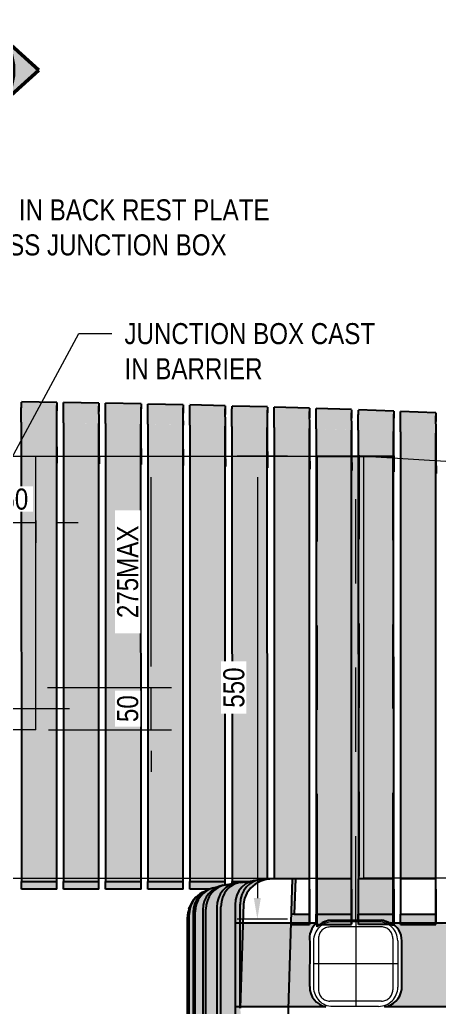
# Model space of a CAD drawing. Header units: metres. Extents: x 313 to 328, y 3 to 1212.
# Drawn here: x 325.113 to 325.611, y 22.201 to 23.374 of the extents above; entities that cross this region are included whole.
import ezdxf

# ---------------------------------------------------------------- set-up
doc = ezdxf.new("R2010")
doc.units = ezdxf.units.M
doc.linetypes.add('JacobsCenter', pattern=[0.015, 0.009, -0.0015, 0.003, -0.0015])
doc.linetypes.add('JacobsDash', pattern=[0.0045, 0.003, -0.0015])
doc.layers.get('Defpoints').update_dxf_attribs({"color": 41})
for name, color, linetype, lineweight in [('A-ANNO-DIMS', 7, 'Continuous', 9), ('A-DETL', 7, 'Continuous', 13), ('A-DETL-GENF', 7, 'Continuous', 9), ('A-GENM', 7, 'Continuous', 35), ('G-ANNO-TEXT', 7, 'Continuous', 9)]:
    doc.layers.add(name, color=color, linetype=linetype, lineweight=lineweight)
doc.layers.add('G-ANNO-SYMB', color=7, linetype='Continuous', lineweight=35, true_color=0x0080ff)
doc.styles.add('Arial Narrow_1', font='ARIALN.TTF', dxfattribs={"height": 0.025})
doc.dimstyles.new('Dimension_Standard_O__mm_', dxfattribs={"dimscale": 0.3048, "dimtxt": 0.025586, "dimasz": 0.082021, "dimexe": 0.07874, "dimexo": 0.049213, "dimgap": 0.049213, "dimtad": 1, "dimdec": 0, "dimlfac": 1000, "dimzin": 0, "dimdsep": 46, "dimtxsty": 'Arial Narrow_1', "dimsah": 1, "dimcen": 0.09, "dimaunit": 1, "dimadec": 4, "dimazin": 0, "dimtfac": 1, "dimtdec": 4, "dimtix": 1, "dimtmove": 0, "dimatfit": 3, "dimfxl": 1, "dimtvp": 1, "dimtfill": 1, "dimtolj": 1, "dimtzin": 0, "dimlwd": 18, "dimlwe": 18, "dimarcsym": 2})

# ---------------------------------------------------------------- blocks, each defined once
blk = doc.blocks.new('BR08_SEATING_NORTH 3 - BR08_SEATING_NORTH 3-5676583-DRG-2873241 - ELEVATION SEATING SUPPORT ARRANGEMENT')
at = {"layer": 'A-GENM', "lineweight": 25, "true_color": 0xebe8e4}
for points in [[(316.6792, 22.8955), (316.6793, 22.92), (316.6373, 22.9206), (316.6372, 22.9131), (316.6373, 22.896), (316.6685, 22.8956)], [(316.7292, 22.8947), (316.7293, 22.9192), (316.6873, 22.9199), (316.6872, 22.9123), (316.6873, 22.8954), (316.7185, 22.8949)], [(316.7792, 22.8937), (316.7793, 22.9183), (316.7373, 22.9191), (316.7372, 22.9114), (316.7373, 22.8945), (316.7685, 22.8939)], [(316.8292, 22.8926), (316.8293, 22.9172), (316.7873, 22.9181), (316.7872, 22.9103), (316.7873, 22.8936), (316.8185, 22.8929)], [(316.6795, 22.8474), (316.6794, 22.9053), (316.6793, 22.9158), (316.6793, 22.8665)], [(316.7295, 22.8466), (316.7294, 22.9045), (316.7293, 22.915), (316.7293, 22.8657)], [(316.8295, 22.8446), (316.8294, 22.9067), (316.8293, 22.9012), (316.8293, 22.8637)], [(316.8792, 22.8914), (316.8793, 22.9159), (316.8373, 22.917), (316.8372, 22.9091), (316.8373, 22.8924), (316.8747, 22.8915)], [(316.9292, 22.89), (316.9293, 22.9146), (316.8873, 22.9157), (316.8872, 22.9077), (316.8873, 22.8912), (316.9186, 22.8903)], [(316.9792, 22.8885), (316.9793, 22.9131), (316.9373, 22.9143), (316.9372, 22.9062), (316.9373, 22.8898), (316.9686, 22.8888)], [(317.0292, 22.8868), (317.0293, 22.9114), (316.9873, 22.9128), (316.9872, 22.9045), (316.9873, 22.8882), (317.0186, 22.8872)], [(317.0792, 22.885), (317.0793, 22.9096), (317.0373, 22.9111), (317.0373, 22.9042), (317.0373, 22.8866), (317.0686, 22.8854)], [(317.1292, 22.8831), (317.1293, 22.9076), (317.0873, 22.9093), (317.0872, 22.9007), (317.0873, 22.8847), (317.1186, 22.8835)], [(316.6793, 22.3507), (316.6792, 22.8955), (316.6372, 22.896), (316.6373, 22.3507), (316.6583, 22.3507)], [(316.7293, 22.3507), (316.7292, 22.8947), (316.6872, 22.8954), (316.6873, 22.3507), (316.7083, 22.3507)], [(316.7793, 22.3506), (316.7792, 22.8937), (316.7372, 22.8945), (316.7373, 22.3507), (316.7583, 22.3507)], [(316.7795, 22.8457), (316.7794, 22.9035), (316.7793, 22.9012), (316.7793, 22.8648)], [(316.8795, 22.8434), (316.8794, 22.9054), (316.8793, 22.9012), (316.8793, 22.8625)], [(316.9295, 22.842), (316.9294, 22.904), (316.9293, 22.9012), (316.9293, 22.8611)], [(316.9795, 22.8405), (316.9794, 22.9025), (316.9793, 22.9012), (316.9793, 22.8596)], [(317.0295, 22.8389), (317.0294, 22.9012), (317.0293, 22.9009), (317.0293, 22.858)], [(317.0795, 22.8371), (317.0794, 22.8991), (317.0793, 22.8991), (317.0793, 22.8562)], [(317.1295, 22.8352), (317.1294, 22.8971), (317.1293, 22.8971), (317.1293, 22.8542)], [(316.8293, 22.3506), (316.8292, 22.8926), (316.7872, 22.8936), (316.7873, 22.3506), (316.8163, 22.3506)], [(316.8793, 22.3506), (316.8792, 22.8914), (316.8372, 22.8924), (316.8373, 22.3506), (316.8747, 22.3506)], [(316.9068, 22.3506), (316.9184, 22.3521), (316.9189, 22.3521), (316.9293, 22.3533), (316.9292, 22.89), (316.8872, 22.8912), (316.8873, 22.3506), (316.9062, 22.3506)], [(316.9793, 22.3506), (316.9792, 22.8885), (316.9372, 22.8898), (316.9373, 22.3539), (316.9593, 22.3539), (316.9593, 22.3536), (316.9626, 22.3539), (316.9792, 22.3539), (316.9793, 22.3506)], [(317.0293, 22.3506), (317.0292, 22.8868), (316.9872, 22.8882), (316.9873, 22.3539), (317.0292, 22.3539), (317.0293, 22.3506)], [(317.0793, 22.3506), (317.0792, 22.885), (317.0372, 22.8866), (317.0373, 22.3539), (317.0792, 22.3539), (317.0793, 22.3506)], [(317.1293, 22.3506), (317.1292, 22.8831), (317.0872, 22.8847), (317.0873, 22.3539), (317.1292, 22.3539), (317.1293, 22.3506)], [(316.6795, 22.8474), (316.6793, 22.8667), (316.6793, 22.8474), (316.6795, 22.8474)], [(316.7295, 22.8466), (316.7293, 22.8659), (316.7293, 22.8466), (316.7295, 22.8466)], [(316.7795, 22.8457), (316.7793, 22.8649), (316.7793, 22.8457), (316.7795, 22.8457)], [(316.8295, 22.8446), (316.8293, 22.8639), (316.8293, 22.8446), (316.8295, 22.8446)], [(316.8795, 22.8434), (316.8793, 22.8626), (316.8793, 22.8434), (316.8795, 22.8434)], [(316.9295, 22.842), (316.9293, 22.8613), (316.9293, 22.842), (316.9295, 22.842)], [(316.9795, 22.8405), (316.9793, 22.8597), (316.9793, 22.8405), (316.9794, 22.8405)], [(317.0295, 22.8389), (317.0293, 22.8581), (317.0293, 22.8389), (317.0294, 22.8389)], [(317.0795, 22.8371), (317.0793, 22.8563), (317.0793, 22.8371), (317.0794, 22.8371)], [(317.1295, 22.8352), (317.1293, 22.8543), (317.1293, 22.8352), (317.1294, 22.8352)], [(316.9793, 22.6927), (316.9793, 22.6927), (316.9793, 22.7072)], [(316.6793, 22.6264), (316.6793, 22.6264), (316.6793, 22.6286)], [(316.6793, 22.3415), (316.6793, 22.3507), (316.6373, 22.3507), (316.6373, 22.3415)], [(316.7293, 22.3415), (316.7293, 22.3507), (316.6873, 22.3507), (316.6873, 22.3415), (316.6995, 22.3415)], [(316.7793, 22.3415), (316.7793, 22.3506), (316.7373, 22.3506), (316.7373, 22.3415)], [(316.8293, 22.3415), (316.8293, 22.3506), (316.7873, 22.3506), (316.7873, 22.3415), (316.8163, 22.3415)], [(316.8609, 22.3415), (316.8633, 22.3425), (316.8646, 22.3428), (316.8663, 22.3433), (316.8747, 22.3456), (316.8767, 22.3458), (316.8779, 22.3462), (316.8793, 22.3464), (316.8793, 22.3506), (316.8373, 22.3506), (316.8373, 22.3415), (316.8584, 22.3415)], [(316.8437, 22.3145), (316.8525, 22.3168), (316.8535, 22.3246), (316.8565, 22.3318), (316.8611, 22.3379), (316.8672, 22.3426), (316.8743, 22.3455), (316.8646, 22.3428), (316.8584, 22.3402), (316.8523, 22.3355), (316.8476, 22.3294), (316.8447, 22.3222), (316.8438, 22.3153)], [(316.9014, 22.1465), (316.9014, 22.147), (316.8848, 22.1473), (316.8774, 22.1485), (316.8703, 22.1518), (316.8646, 22.1565), (316.8601, 22.1628), (316.8573, 22.17), (316.8563, 22.1782), (316.8563, 22.3176), (316.8573, 22.3253), (316.8601, 22.3325), (316.8649, 22.3388), (316.8709, 22.3434), (316.8767, 22.3458), (316.8743, 22.3455), (316.8672, 22.3426), (316.8611, 22.3379), (316.8564, 22.3316), (316.8535, 22.3246), (316.8525, 22.3168), (316.8525, 22.1771), (316.8535, 22.1693), (316.8565, 22.1621), (316.8611, 22.1558), (316.8672, 22.151), (316.8747, 22.1478), (316.8819, 22.1468), (316.8909, 22.1466)], [(316.8563, 22.3176), (316.8692, 22.3199), (316.8702, 22.3278), (316.873, 22.3348), (316.8778, 22.3411), (316.8834, 22.3456), (316.8902, 22.3484), (316.8775, 22.3461), (316.8706, 22.3432), (316.8646, 22.3386), (316.8601, 22.3325), (316.8573, 22.3253), (316.8565, 22.3192)], [(316.8741, 22.3206), (316.8909, 22.3228), (316.8918, 22.3305), (316.8946, 22.3377), (316.8989, 22.3438), (316.9047, 22.3484), (316.9113, 22.3512), (316.8942, 22.3489), (316.8879, 22.3462), (316.8822, 22.3416), (316.8778, 22.3355), (316.875, 22.3283), (316.8744, 22.3228)], [(316.8793, 22.3464), (316.8793, 22.3464), (316.8793, 22.3471)], [(316.8873, 22.3479), (316.8909, 22.3485), (316.8968, 22.3493), (316.9062, 22.3506), (316.8873, 22.3506), (316.8873, 22.3481)], [(316.897, 22.3235), (316.901, 22.3239), (316.9021, 22.3306), (316.9048, 22.3369), (316.9091, 22.3426), (316.9147, 22.3474), (316.9214, 22.351), (316.9287, 22.3532), (316.9164, 22.3518), (316.91, 22.3489), (316.9047, 22.3444), (316.9005, 22.3383), (316.8979, 22.3312), (316.897, 22.3239)], [(316.9293, 22.3533), (316.9293, 22.3533), (316.9293, 22.3539)], [(316.9579, 22.3116), (316.9611, 22.3119), (316.9626, 22.3539), (316.9593, 22.3536), (316.9579, 22.3119)], [(316.8853, 22.1408), (316.8853, 22.1413), (316.8663, 22.1414), (316.8586, 22.1425), (316.8514, 22.1455), (316.8452, 22.1503), (316.8405, 22.1565), (316.8375, 22.1638), (316.8365, 22.1716), (316.8366, 22.3118), (316.8377, 22.3194), (316.8405, 22.3262), (316.8455, 22.3326), (316.8509, 22.3367), (316.85, 22.3362), (316.8441, 22.3317), (316.8393, 22.3255), (316.8363, 22.3183), (316.8353, 22.3104), (316.8353, 22.1708), (316.8363, 22.163), (316.8393, 22.1558), (316.8441, 22.1496), (316.8503, 22.1448), (316.8575, 22.1418), (316.8653, 22.1408), (316.8747, 22.1408)], [(316.8365, 22.3113), (316.8412, 22.3137), (316.8422, 22.3215), (316.8452, 22.3287), (316.85, 22.3348), (316.856, 22.3395), (316.8512, 22.3369), (316.8452, 22.3324), (316.8405, 22.3262), (316.8375, 22.3186), (316.8366, 22.3118)], [(316.8909, 22.1437), (316.8909, 22.1442), (316.873, 22.1444), (316.8654, 22.1455), (316.8584, 22.1486), (316.8523, 22.1534), (316.8476, 22.1597), (316.8447, 22.1669), (316.8437, 22.1749), (316.8438, 22.3153), (316.8447, 22.3222), (316.8476, 22.3294), (316.8525, 22.3357), (316.8584, 22.3402), (316.8641, 22.3426), (316.8633, 22.3425), (316.856, 22.3395), (316.85, 22.3348), (316.8452, 22.3287), (316.8422, 22.3215), (316.8412, 22.3137), (316.8412, 22.1739), (316.8422, 22.1662), (316.8452, 22.159), (316.85, 22.1527), (316.8561, 22.1479), (316.8633, 22.1449), (316.871, 22.1438), (316.8853, 22.1437)], [(317.0293, 22.3415), (317.0293, 22.3415), (317.0293, 22.3415)], [(317.0793, 22.3415), (317.0793, 22.3415), (317.0793, 22.3415)], [(317.1293, 22.3415), (317.1293, 22.3415), (317.1293, 22.3415)], [(316.8563, 22.1778), (316.8692, 22.1801), (316.8692, 22.3199), (316.8563, 22.3176), (316.8563, 22.19)], [(316.8741, 22.1808), (316.8909, 22.1831), (316.8909, 22.3228), (316.8741, 22.3206), (316.8741, 22.2061)], [(316.897, 22.2001), (316.901, 22.3239), (316.897, 22.3235), (316.897, 22.2055)], [(316.8345, 22.3081), (316.8353, 22.3106), (316.8363, 22.3183), (316.8355, 22.3159), (316.8348, 22.3104)], [(316.8345, 22.1684), (316.8353, 22.1708), (316.8353, 22.3104), (316.8345, 22.3081), (316.8345, 22.1708)], [(316.8365, 22.1715), (316.8412, 22.174), (316.8412, 22.3137), (316.8365, 22.3113), (316.8365, 22.174)], [(316.8437, 22.1747), (316.8525, 22.1771), (316.8525, 22.3168), (316.8437, 22.3145), (316.8437, 22.1771)], [(316.9793, 22.2996), (316.9792, 22.3119), (316.9611, 22.3119), (316.9579, 22.3116), (316.9575, 22.2996), (316.9792, 22.2996)], [(316.9873, 22.2996), (317.0293, 22.2996), (317.0292, 22.3119), (316.9872, 22.3119), (316.9873, 22.2996)], [(317.0373, 22.2996), (317.0793, 22.2996), (317.0792, 22.3119), (317.0372, 22.3119), (317.0373, 22.2996)], [(317.0873, 22.2996), (317.1293, 22.2996), (317.1292, 22.3119), (317.0872, 22.3119), (317.0873, 22.2996)]]:
    blk.add_hatch(color=254, dxfattribs=at).paths.add_polyline_path(points)
h = blk.add_hatch(color=254, dxfattribs=at)
h.paths.add_polyline_path([(316.9167, 22.1493), (316.9167, 22.1498), (316.9016, 22.1502), (316.9016, 22.1496), (316.9039, 22.1495)])
h.paths.add_polyline_path([(316.9016, 22.1496), (316.9016, 22.1502), (316.8945, 22.1514), (316.8879, 22.1545), (316.8822, 22.1594), (316.8778, 22.1657), (316.875, 22.173), (316.8741, 22.1814), (316.8741, 22.3206), (316.875, 22.3283), (316.8779, 22.3357), (316.8822, 22.3416), (316.8879, 22.3462), (316.8942, 22.3489), (316.8903, 22.3484), (316.8834, 22.3456), (316.8775, 22.3409), (316.873, 22.3348), (316.8701, 22.3274), (316.8692, 22.3199), (316.8692, 22.1801), (316.8701, 22.1724), (316.873, 22.1651), (316.8775, 22.1588), (316.8834, 22.1539), (316.8903, 22.1508), (316.8977, 22.1496), (316.9014, 22.1496)])
h = blk.add_hatch(color=254, dxfattribs=at)
h.paths.add_polyline_path([(316.9367, 22.1519), (316.9367, 22.1525), (316.9232, 22.1529), (316.9232, 22.1523), (316.9331, 22.152)])
h.paths.add_polyline_path([(316.9232, 22.1523), (316.9232, 22.1529), (316.9176, 22.1538), (316.9123, 22.156), (316.9073, 22.1596), (316.9033, 22.164), (316.9002, 22.1693), (316.897, 22.2001), (316.897, 22.3239), (316.8979, 22.3312), (316.9005, 22.3383), (316.9047, 22.3444), (316.9103, 22.3491), (316.9167, 22.3518), (316.9113, 22.3512), (316.9046, 22.3484), (316.8989, 22.3438), (316.8946, 22.3377), (316.8918, 22.3305), (316.8909, 22.3228), (316.8909, 22.183), (316.8918, 22.1753), (316.8946, 22.168), (316.8989, 22.1617), (316.9046, 22.1568), (316.9113, 22.1536), (316.9184, 22.1524), (316.9226, 22.1523)])
at = {"layer": 'A-GENM', "color": 254, "lineweight": 25, "true_color": 0xd4d4d4}
for p, q in [((316.6373, 22.9206), (316.6793, 22.92)), ((316.6793, 22.9183), (316.6793, 22.9158)), ((316.6873, 22.9199), (316.7293, 22.9192)), ((316.7373, 22.9191), (316.7793, 22.9183)), ((316.7873, 22.9181), (316.8293, 22.9172)), ((316.6795, 22.8966), (316.6793, 22.9158)), ((316.7293, 22.9175), (316.7293, 22.915)), ((316.7295, 22.8958), (316.7293, 22.915)), ((316.7793, 22.9165), (316.7793, 22.9141)), ((316.7795, 22.8949), (316.7793, 22.9141)), ((316.8293, 22.9155), (316.8293, 22.913)), ((316.8295, 22.8939), (316.8293, 22.913)), ((316.8373, 22.917), (316.8793, 22.9159)), ((316.8793, 22.9142), (316.8793, 22.9118)), ((316.8795, 22.8926), (316.8793, 22.9118)), ((316.8873, 22.9157), (316.9293, 22.9146)), ((316.9293, 22.9128), (316.9293, 22.9104)), ((316.9295, 22.8913), (316.9293, 22.9104)), ((316.9373, 22.9143), (316.9793, 22.9131)), ((316.9793, 22.9113), (316.9793, 22.9089)), ((316.9795, 22.8898), (316.9793, 22.9089)), ((316.9873, 22.9128), (317.0293, 22.9114)), ((317.0293, 22.9097), (317.0293, 22.9073)), ((317.0295, 22.8881), (317.0293, 22.9073)), ((317.0373, 22.9111), (317.0793, 22.9096)), ((317.0793, 22.9079), (317.0793, 22.9055)), ((317.0873, 22.9093), (317.1293, 22.9076)), ((317.1293, 22.9059), (317.1293, 22.9035)), ((316.6372, 22.896), (316.6373, 22.3507)), ((316.6793, 22.3507), (316.6792, 22.8955)), ((316.6795, 22.8474), (316.6795, 22.8966)), ((316.6872, 22.8954), (316.6873, 22.3507)), ((316.7293, 22.3507), (316.7292, 22.8947)), ((316.7295, 22.8466), (316.7295, 22.8958)), ((316.7372, 22.8945), (316.7373, 22.3507)), ((316.7795, 22.8457), (316.7795, 22.8949)), ((317.0795, 22.8864), (317.0793, 22.9055)), ((317.1295, 22.8844), (317.1293, 22.9035)), ((316.7793, 22.3506), (316.7792, 22.8937)), ((316.7872, 22.8936), (316.7873, 22.3506)), ((316.8293, 22.3506), (316.8292, 22.8926)), ((316.8295, 22.8446), (316.8295, 22.8939)), ((316.8372, 22.8924), (316.8373, 22.3506)), ((316.8793, 22.3506), (316.8792, 22.8914)), ((316.8795, 22.8434), (316.8795, 22.8926)), ((316.8872, 22.8912), (316.8873, 22.3506)), ((316.9293, 22.3533), (316.9292, 22.89)), ((316.9295, 22.842), (316.9295, 22.8913)), ((316.9372, 22.8898), (316.9373, 22.3539)), ((316.9793, 22.3506), (316.9792, 22.8885)), ((316.9795, 22.8405), (316.9795, 22.8898)), ((316.9872, 22.8882), (316.9873, 22.3539)), ((317.0293, 22.3506), (317.0292, 22.8868)), ((317.0295, 22.8389), (317.0295, 22.8881)), ((317.0372, 22.8866), (317.0373, 22.3539)), ((317.0793, 22.3506), (317.0792, 22.885)), ((317.0795, 22.8371), (317.0795, 22.8864)), ((317.0872, 22.8847), (317.0873, 22.3539)), ((317.1293, 22.3506), (317.1292, 22.8831)), ((317.1295, 22.8352), (317.1295, 22.8844)), ((316.6793, 22.8667), (316.6795, 22.8474)), ((316.7293, 22.8659), (316.7295, 22.8466)), ((316.7793, 22.8649), (316.7795, 22.8457)), ((316.8293, 22.8639), (316.8295, 22.8446)), ((316.8793, 22.8626), (316.8795, 22.8434)), ((316.9293, 22.8613), (316.9295, 22.842)), ((316.9793, 22.8597), (316.9795, 22.8405)), ((316.6792, 22.8474), (316.6795, 22.8474)), ((317.0293, 22.8581), (317.0295, 22.8389)), ((317.0793, 22.8563), (317.0795, 22.8371)), ((317.1293, 22.8543), (317.1295, 22.8352)), ((316.7292, 22.8466), (316.7295, 22.8466)), ((316.7792, 22.8457), (316.7795, 22.8457)), ((316.8292, 22.8446), (316.8295, 22.8446)), ((316.8792, 22.8434), (316.8795, 22.8434)), ((316.9292, 22.842), (316.9295, 22.842)), ((316.9792, 22.8405), (316.9795, 22.8405)), ((317.0292, 22.8389), (317.0295, 22.8389)), ((317.0792, 22.8371), (317.0795, 22.8371)), ((317.1292, 22.8352), (317.1295, 22.8352)), ((316.6373, 22.3507), (316.6793, 22.3507)), ((316.6373, 22.3415), (316.6373, 22.3507)), ((316.6793, 22.3415), (316.6793, 22.3507)), ((316.6873, 22.3507), (316.7293, 22.3507)), ((316.6873, 22.3415), (316.6873, 22.3507)), ((316.7293, 22.3415), (316.7293, 22.3507)), ((316.7373, 22.3507), (316.7793, 22.3506)), ((316.7373, 22.3415), (316.7373, 22.3507)), ((316.7793, 22.3415), (316.7793, 22.3506)), ((316.7873, 22.3506), (316.8293, 22.3506)), ((316.7873, 22.3415), (316.7873, 22.3506)), ((316.8293, 22.3415), (316.8293, 22.3506)), ((316.8373, 22.3506), (316.8793, 22.3506)), ((316.8373, 22.3415), (316.8373, 22.3506)), ((316.8652, 22.3431), (316.8741, 22.3454)), ((316.8793, 22.3464), (316.8793, 22.3506)), ((316.8795, 22.3466), (316.8924, 22.3489)), ((316.8873, 22.3506), (316.9068, 22.3506)), ((316.8873, 22.3479), (316.8873, 22.3506)), ((316.8976, 22.3496), (316.9144, 22.3519)), ((316.9188, 22.3521), (316.9184, 22.3521)), ((316.9201, 22.3525), (316.9323, 22.3537)), ((316.9793, 22.3437), (316.9792, 22.3539)), ((316.9793, 22.3415), (316.9793, 22.3506)), ((317.0293, 22.3437), (317.0292, 22.3539)), ((317.0293, 22.3415), (317.0293, 22.3506)), ((317.0793, 22.3437), (317.0792, 22.3539)), ((317.0793, 22.3415), (317.0793, 22.3506)), ((317.1293, 22.3437), (317.1292, 22.3539)), ((317.1293, 22.3415), (317.1293, 22.3506)), ((316.6793, 22.3415), (316.6373, 22.3415)), ((316.7293, 22.3415), (316.6873, 22.3415)), ((316.7793, 22.3415), (316.7373, 22.3415)), ((316.8293, 22.3415), (316.7873, 22.3415)), ((316.8609, 22.3415), (316.8373, 22.3415)), ((316.8526, 22.3378), (316.8573, 22.3402)), ((316.9793, 22.3415), (316.9793, 22.2996)), ((317.0293, 22.3415), (317.0293, 22.3002)), ((317.0793, 22.3415), (317.0793, 22.3016)), ((317.1293, 22.3415), (317.1293, 22.3016)), ((316.8361, 22.3177), (316.8369, 22.3201)), ((316.8692, 22.3199), (316.8692, 22.1801)), ((316.8741, 22.1808), (316.8741, 22.3206)), ((316.8909, 22.3228), (316.8909, 22.1831)), ((316.897, 22.2001), (316.897, 22.3235)), ((316.8345, 22.1684), (316.8345, 22.3081)), ((316.8353, 22.3106), (316.8353, 22.1708)), ((316.8365, 22.1715), (316.8365, 22.3113)), ((316.8412, 22.3137), (316.8412, 22.174)), ((316.8437, 22.1747), (316.8437, 22.3145)), ((316.8525, 22.3168), (316.8525, 22.1771)), ((316.8563, 22.1778), (316.8563, 22.3176)), ((316.9793, 22.2996), (316.9792, 22.3119)), ((316.9873, 22.2996), (316.9872, 22.3119)), ((317.0293, 22.2996), (317.0292, 22.3119)), ((317.0373, 22.2996), (317.0372, 22.3119)), ((317.0793, 22.2996), (317.0792, 22.3119)), ((317.0873, 22.2996), (317.0872, 22.3119)), ((317.1293, 22.2996), (317.1292, 22.3119)), ((316.9575, 22.2996), (316.9793, 22.2996)), ((316.9873, 22.2996), (316.9882, 22.2996)), ((316.9882, 22.2996), (317.009, 22.2996)), ((317.009, 22.2996), (317.0293, 22.2996)), ((317.0293, 22.2996), (317.0293, 22.3002)), ((317.0758, 22.2996), (317.0373, 22.2996)), ((317.0776, 22.2996), (317.0758, 22.2996)), ((317.0793, 22.2996), (317.0776, 22.2996)), ((317.0793, 22.3016), (317.0793, 22.2996)), ((317.0873, 22.2996), (317.1258, 22.2996)), ((317.1258, 22.2996), (317.1276, 22.2996)), ((317.1276, 22.2996), (317.1293, 22.2996)), ((317.1293, 22.2996), (317.1293, 22.3016))]:
    blk.add_line(p, q, dxfattribs=at)
at = {"layer": 'A-GENM', "color": 7, "lineweight": 25, "true_color": 0xefefef}
for p, q in [((316.9593, 22.3539), (316.9364, 22.3539)), ((316.9528, 22.1536), (316.9593, 22.3539)), ((316.9792, 22.3539), (316.9626, 22.3539)), ((316.9792, 22.3119), (316.9792, 22.3539)), ((316.9872, 22.3539), (316.9872, 22.3119)), ((317.0292, 22.3539), (316.9872, 22.3539)), ((317.0292, 22.3119), (317.0292, 22.3539)), ((317.0372, 22.3539), (317.0372, 22.3119)), ((317.0792, 22.3539), (317.0372, 22.3539)), ((317.0792, 22.3119), (317.0792, 22.3539)), ((317.0872, 22.3539), (317.0872, 22.3119)), ((317.1292, 22.3539), (317.0872, 22.3539)), ((317.1292, 22.3119), (317.1292, 22.3539)), ((316.901, 22.3239), (316.897, 22.2001)), ((316.9611, 22.3119), (316.9792, 22.3119)), ((316.9872, 22.3119), (317.0292, 22.3119)), ((317.0372, 22.3119), (317.0792, 22.3119)), ((317.0872, 22.3119), (317.1292, 22.3119))]:
    blk.add_line(p, q, dxfattribs=at)
at = {"layer": 'A-GENM', "color": 7, "lineweight": 25, "true_color": 0xefefef, "flags": 128}
for points in [[(316.9364, 22.3539), (316.9287, 22.3532), (316.9214, 22.351), (316.9147, 22.3474), (316.9091, 22.3426), (316.9048, 22.3369), (316.9021, 22.3306), (316.901, 22.3239)], [(316.9626, 22.3539), (316.9619, 22.3329), (316.9611, 22.3119)]]:
    blk.add_lwpolyline(points, dxfattribs=at)
at = {"layer": 'A-GENM', "color": 254, "lineweight": 25, "true_color": 0xd4d4d4}
for centre, major_axis, ratio, start_param, end_param in [((316.873, 22.3141), (-0.0078, 0.029), 0.975978, 6.275234, 7.584231), ((316.8819, 22.3165), (-0.0078, 0.029), 0.975978, 6.190841, 7.584231), ((316.8848, 22.317), (-0.0053, 0.0295), 0.9503, 6.25417, 7.666397), ((316.8977, 22.3194), (-0.0053, 0.0295), 0.9503, 6.20858, 7.666397), ((316.9016, 22.3199), (-0.004, 0.0297), 0.915228, 6.18862, 7.709387), ((316.9184, 22.3221), (-0.004, 0.0297), 0.915228, 6.138591, 7.709387), ((316.9232, 22.3226), (-0.0031, 0.0298), 0.871106, 6.164683, 7.735479), ((317.3872, 22.3386), (-0.4999, 0), 0.05806, 5.72712, 5.740325), ((316.8653, 22.3105), (-0.0284, 0.0096), 0.998121, 5.541056, 6.608856), ((316.8663, 22.3111), (-0.0137, 0.0267), 0.992007, 6.273938, 7.375836), ((316.871, 22.3135), (-0.0137, 0.0267), 0.992007, 6.035688, 7.375836), ((316.8645, 22.3081), (-0.0284, 0.0096), 0.998121, 6.260576, 6.608856), ((317.3872, 22.2967), (-0.4999, 0), 0.05806, 5.732863, 5.745605)]:
    blk.add_ellipse(centre, major_axis=major_axis, ratio=ratio, start_param=start_param, end_param=end_param, dxfattribs=at)
for points, knots in [([(316.6372, 22.896), (316.6372, 22.8988), (316.6372, 22.9026), (316.6372, 22.9071), (316.6372, 22.9101), (316.6372, 22.9128), (316.6373, 22.9153), (316.6373, 22.9174), (316.6373, 22.9184), (316.6373, 22.9188)], [0, 0, 0, 0, 0.1666667, 0.25, 0.3333333, 0.4166667, 0.5, 0.5833333, 0.6666667, 0.6666667, 0.6666667, 0.6666667]), ([(316.6373, 22.9188), (316.6373, 22.9193), (316.6373, 22.9197), (316.6373, 22.92), (316.6373, 22.9201)], [0.6666667, 0.6666667, 0.6666667, 0.6666667, 0.75, 0.7777778, 0.7777778, 0.7777778, 0.7777778]), ([(316.6793, 22.9195), (316.6793, 22.9195), (316.6793, 22.9192), (316.6793, 22.9187), (316.6793, 22.9183)], [0.2222222, 0.2222222, 0.2222222, 0.2222222, 0.25, 0.3333333, 0.3333333, 0.3333333, 0.3333333]), ([(316.6872, 22.8954), (316.6872, 22.8981), (316.6872, 22.902), (316.6872, 22.9064), (316.6872, 22.9094), (316.6872, 22.9122), (316.6873, 22.9146), (316.6873, 22.9167), (316.6873, 22.9183), (316.6873, 22.919), (316.6873, 22.9193), (316.6873, 22.9194)], [0, 0, 0, 0, 0.1666667, 0.25, 0.3333333, 0.4166667, 0.5, 0.5833333, 0.6666667, 0.75, 0.7777778, 0.7777778, 0.7777778, 0.7777778]), ([(316.7293, 22.9187), (316.7293, 22.9187), (316.7293, 22.9184), (316.7293, 22.9176), (316.7293, 22.916), (316.7293, 22.914), (316.7292, 22.9115), (316.7292, 22.9096), (316.7292, 22.9087)], [0.2222222, 0.2222222, 0.2222222, 0.2222222, 0.25, 0.3333333, 0.4166667, 0.5, 0.5833333, 0.6666667, 0.6666667, 0.6666667, 0.6666667]), ([(316.7372, 22.8945), (316.7372, 22.8973), (316.7372, 22.9011), (316.7372, 22.9056), (316.7372, 22.9086), (316.7372, 22.9113), (316.7373, 22.9138), (316.7373, 22.9159), (316.7373, 22.9174), (316.7373, 22.9182), (316.7373, 22.9185), (316.7373, 22.9186)], [0, 0, 0, 0, 0.1666667, 0.25, 0.3333333, 0.4166667, 0.5, 0.5833333, 0.6666667, 0.75, 0.7777778, 0.7777778, 0.7777778, 0.7777778]), ([(316.7793, 22.9178), (316.7793, 22.9177), (316.7793, 22.9174), (316.7793, 22.9166), (316.7793, 22.9151), (316.7793, 22.913), (316.7792, 22.9105), (316.7792, 22.9087), (316.7792, 22.9077)], [0.2222222, 0.2222222, 0.2222222, 0.2222222, 0.25, 0.3333333, 0.4166667, 0.5, 0.5833333, 0.6666667, 0.6666667, 0.6666667, 0.6666667]), ([(316.7872, 22.8936), (316.7872, 22.8963), (316.7872, 22.9002), (316.7872, 22.9046), (316.7872, 22.9076), (316.7872, 22.9104), (316.7873, 22.9128), (316.7873, 22.9149), (316.7873, 22.9165), (316.7873, 22.9172), (316.7873, 22.9176), (316.7873, 22.9176)], [0, 0, 0, 0, 0.1666667, 0.25, 0.3333333, 0.4166667, 0.5, 0.5833333, 0.6666667, 0.75, 0.7777778, 0.7777778, 0.7777778, 0.7777778]), ([(316.8293, 22.9167), (316.8293, 22.9166), (316.8293, 22.9163), (316.8293, 22.9155), (316.8293, 22.914), (316.8293, 22.9119), (316.8292, 22.9094), (316.8292, 22.9076), (316.8292, 22.9067)], [0.2222222, 0.2222222, 0.2222222, 0.2222222, 0.25, 0.3333333, 0.4166667, 0.5, 0.5833333, 0.6666667, 0.6666667, 0.6666667, 0.6666667]), ([(316.8372, 22.8924), (316.8372, 22.8952), (316.8372, 22.8991), (316.8372, 22.9035), (316.8372, 22.9065), (316.8372, 22.9093), (316.8373, 22.9117), (316.8373, 22.9138), (316.8373, 22.9154), (316.8373, 22.9161), (316.8373, 22.9164), (316.8373, 22.9165)], [0, 0, 0, 0, 0.1666667, 0.25, 0.3333333, 0.4166667, 0.5, 0.5833333, 0.6666667, 0.75, 0.7777778, 0.7777778, 0.7777778, 0.7777778]), ([(316.8793, 22.9155), (316.8793, 22.9154), (316.8793, 22.9151), (316.8793, 22.9143), (316.8793, 22.9128), (316.8793, 22.9107), (316.8792, 22.9082), (316.8792, 22.9064), (316.8792, 22.9054)], [0.2222222, 0.2222222, 0.2222222, 0.2222222, 0.25, 0.3333333, 0.4166667, 0.5, 0.5833333, 0.6666667, 0.6666667, 0.6666667, 0.6666667]), ([(316.8872, 22.8912), (316.8872, 22.894), (316.8872, 22.8978), (316.8872, 22.9023), (316.8872, 22.9053), (316.8872, 22.908), (316.8873, 22.9105), (316.8873, 22.9126), (316.8873, 22.9141), (316.8873, 22.9149), (316.8873, 22.9152), (316.8873, 22.9153)], [0, 0, 0, 0, 0.1666667, 0.25, 0.3333333, 0.4166667, 0.5, 0.5833333, 0.6666667, 0.75, 0.7777778, 0.7777778, 0.7777778, 0.7777778]), ([(316.9293, 22.9141), (316.9293, 22.914), (316.9293, 22.9137), (316.9293, 22.9129), (316.9293, 22.9114), (316.9293, 22.9093), (316.9292, 22.9068), (316.9292, 22.905), (316.9292, 22.904)], [0.2222222, 0.2222222, 0.2222222, 0.2222222, 0.25, 0.3333333, 0.4166667, 0.5, 0.5833333, 0.6666667, 0.6666667, 0.6666667, 0.6666667]), ([(316.9372, 22.8898), (316.9372, 22.8926), (316.9372, 22.8964), (316.9372, 22.9009), (316.9372, 22.9039), (316.9372, 22.9066), (316.9373, 22.9091), (316.9373, 22.9112), (316.9373, 22.9127), (316.9373, 22.9135), (316.9373, 22.9138), (316.9373, 22.9139)], [0, 0, 0, 0, 0.1666667, 0.25, 0.3333333, 0.4166667, 0.5, 0.5833333, 0.6666667, 0.75, 0.7777778, 0.7777778, 0.7777778, 0.7777778]), ([(316.9793, 22.9126), (316.9793, 22.9125), (316.9793, 22.9122), (316.9793, 22.9114), (316.9793, 22.9099), (316.9793, 22.9078), (316.9792, 22.9053), (316.9792, 22.9031), (316.9792, 22.9017), (316.9792, 22.9013)], [0.2222222, 0.2222222, 0.2222222, 0.2222222, 0.25, 0.3333333, 0.4166667, 0.5, 0.5833333, 0.6666667, 0.701622, 0.701622, 0.701622, 0.701622]), ([(316.9872, 22.8882), (316.9872, 22.891), (316.9872, 22.8948), (316.9872, 22.8993), (316.9872, 22.9023), (316.9872, 22.9051), (316.9873, 22.9075), (316.9873, 22.9096), (316.9873, 22.9112), (316.9873, 22.9119), (316.9873, 22.9123), (316.9873, 22.9123)], [0, 0, 0, 0, 0.1666667, 0.25, 0.3333333, 0.4166667, 0.5, 0.5833333, 0.6666667, 0.75, 0.7777778, 0.7777778, 0.7777778, 0.7777778]), ([(317.0293, 22.9109), (317.0293, 22.9108), (317.0293, 22.9105), (317.0293, 22.9098), (317.0293, 22.9082), (317.0293, 22.9061), (317.0292, 22.9037), (317.0292, 22.9018), (317.0292, 22.9009)], [0.2222222, 0.2222222, 0.2222222, 0.2222222, 0.25, 0.3333333, 0.4166667, 0.5, 0.5833333, 0.6666667, 0.6666667, 0.6666667, 0.6666667]), ([(317.0372, 22.8866), (317.0372, 22.8893), (317.0372, 22.8932), (317.0372, 22.8976), (317.0372, 22.9006), (317.0372, 22.9034), (317.0373, 22.9059), (317.0373, 22.9079), (317.0373, 22.9095), (317.0373, 22.9103), (317.0373, 22.9106), (317.0373, 22.9106)], [0, 0, 0, 0, 0.1666667, 0.25, 0.3333333, 0.4166667, 0.5, 0.5833333, 0.6666667, 0.75, 0.7777778, 0.7777778, 0.7777778, 0.7777778]), ([(317.0793, 22.9091), (317.0793, 22.909), (317.0793, 22.9087), (317.0793, 22.908), (317.0793, 22.9064), (317.0793, 22.9043), (317.0792, 22.9018), (317.0792, 22.9), (317.0792, 22.8991)], [0.2222222, 0.2222222, 0.2222222, 0.2222222, 0.25, 0.3333333, 0.4166667, 0.5, 0.5833333, 0.6666667, 0.6666667, 0.6666667, 0.6666667]), ([(317.0872, 22.8847), (317.0872, 22.8875), (317.0872, 22.8913), (317.0872, 22.8958), (317.0872, 22.8988), (317.0872, 22.9015), (317.0873, 22.904), (317.0873, 22.9061), (317.0873, 22.9077), (317.0873, 22.9084), (317.0873, 22.9087), (317.0873, 22.9088)], [0, 0, 0, 0, 0.1666667, 0.25, 0.3333333, 0.4166667, 0.5, 0.5833333, 0.6666667, 0.75, 0.7777778, 0.7777778, 0.7777778, 0.7777778]), ([(317.1293, 22.9072), (317.1293, 22.9071), (317.1293, 22.9068), (317.1293, 22.906), (317.1293, 22.9045), (317.1293, 22.9024), (317.1293, 22.8999), (317.1292, 22.8981), (317.1292, 22.8971)], [0.2222222, 0.2222222, 0.2222222, 0.2222222, 0.25, 0.3333333, 0.4166667, 0.5, 0.5833333, 0.6666667, 0.6666667, 0.6666667, 0.6666667]), ([(316.8792, 22.9013), (316.8792, 22.9006), (316.8792, 22.8976), (316.8792, 22.8942), (316.8792, 22.8914)], [0.7777778, 0.7777778, 0.7777778, 0.7777778, 0.8333333, 1, 1, 1, 1])]:
    blk.add_open_spline(points, degree=3, knots=knots, dxfattribs=at)
for points in [[(316.6793, 22.9183), (316.6793, 22.9179), (316.6793, 22.9168), (316.6793, 22.9148), (316.6792, 22.9123), (316.6792, 22.9105), (316.6792, 22.9095)], [(316.7792, 22.899), (316.7792, 22.8973), (316.7792, 22.8956), (316.7792, 22.8937)], [(316.8292, 22.8979), (316.8292, 22.8962), (316.8292, 22.8945), (316.8292, 22.8926)], [(316.8792, 22.8967), (316.8792, 22.895), (316.8792, 22.8933), (316.8792, 22.8914)], [(316.9292, 22.8953), (316.9292, 22.8936), (316.9292, 22.8919), (316.9292, 22.89)], [(316.9792, 22.8938), (316.9792, 22.8921), (316.9792, 22.8904), (316.9792, 22.8885)], [(317.0292, 22.8921), (317.0292, 22.8904), (317.0292, 22.8887), (317.0292, 22.8868)], [(317.0792, 22.8903), (317.0792, 22.8886), (317.0792, 22.8869), (317.0792, 22.885)], [(317.1292, 22.8883), (317.1292, 22.8867), (317.1292, 22.8849), (317.1292, 22.8831)]]:
    blk.add_open_spline(points, degree=3, dxfattribs=at)
blk = doc.blocks.new('T2DPAA-T2D-C3S-DU-M3D-100304_rvt-2-DRG-2873241 - ELEVATION SEATING SUPPORT ARRANGEMENT')
at = {"layer": 'A-GENM', "color": 254, "lineweight": 25, "true_color": 0xd4d4d4}
blk.add_blockref('BR08_SEATING_NORTH 3 - BR08_SEATING_NORTH 3-5676583-DRG-2873241 - ELEVATION SEATING SUPPORT ARRANGEMENT', (0, 0), dxfattribs=at)
blk = doc.blocks.new('DIMBLOCK23-DRG-2873241 - ELEVATION SEATING SUPPORT ARRANGEMENT')
at = {"layer": 'A-ANNO-DIMS', "color": 0, "lineweight": 18, "transparency": 16777216}
for p, q in [((325.4308, 22.8559), (325.371, 22.8559)), ((325.395, 22.8309), (325.395, 22.3309)), ((325.4308, 22.3059), (325.371, 22.3059))]:
    blk.add_line(p, q, dxfattribs=at)
at = {"layer": 'A-ANNO-DIMS', "color": 0, "transparency": 16777216}
for points in [[(325.3908, 22.8309), (325.3991, 22.8309), (325.395, 22.8559)], [(325.3908, 22.3309), (325.3991, 22.3309), (325.395, 22.3059)]]:
    blk.add_solid(points, dxfattribs=at)
at = {"layer": 'Defpoints', "color": 0, "transparency": 16777216}
for p in [(325.4458, 22.8559), (325.395, 22.3059), (325.4458, 22.3059)]:
    blk.add_point(p, dxfattribs=at)
at = {"layer": 'A-ANNO-DIMS', "color": 0, "lineweight": 18, "transparency": 16777216, "insert": (325.3672, 22.5809), "char_height": 0.025, "width": 0.05702, "attachment_point": 5, "rotation": 90, "style": 'Arial Narrow_1', "bg_fill": 3, "box_fill_scale": 1.1, "bg_fill_color": 256, "bg_fill_true_color": 13158600, "bg_fill_transparency": 0}
blk.add_mtext('\\A1;550', dxfattribs=at)
blk = doc.blocks.new('Section - SectionHead-4898858-DRG-2873241 - ELEVATION SEATING SUPPORT ARRANGEMENT')
at = {"layer": 'G-ANNO-SYMB', "lineweight": 9}
h = blk.add_hatch(color=7, dxfattribs=at)
edge = h.paths.add_edge_path()
edge.add_line((316.6581, 23.3141), (316.6082, 23.2694))
edge.add_arc((316.5681, 23.3141), 0.06, 311.8277, 408.1723)
edge.add_line((316.6082, 23.3588), (316.6581, 23.3141))
at = {"layer": 'G-ANNO-SYMB', "color": 7, "lineweight": 50}
for p, q in [((316.6581, 23.3141), (316.6082, 23.3588)), ((316.6082, 23.2694), (316.6581, 23.3141)), ((316.5681, 23.2541), (316.5681, 23.1941))]:
    blk.add_line(p, q, dxfattribs=at)
for start, end in [(90, 270), (270, 90)]:
    blk.add_arc((316.5681, 23.3141), 0.06, start, end, dxfattribs=at)
blk = doc.blocks.new('DIMBLOCK28-DRG-2873241 - ELEVATION SEATING SUPPORT ARRANGEMENT')
at = {"layer": 'A-ANNO-DIMS', "color": 0, "lineweight": 18, "transparency": 16777216}
for p, q in [((325.269, 22.6059), (325.269, 22.6309)), ((325.146, 22.5809), (325.293, 22.5809)), ((325.269, 22.5309), (325.269, 22.5809)), ((325.1471, 22.5309), (325.293, 22.5309)), ((325.269, 22.5059), (325.269, 22.4809))]:
    blk.add_line(p, q, dxfattribs=at)
at = {"layer": 'A-ANNO-DIMS', "color": 0, "transparency": 16777216}
for points in [[(325.2648, 22.6059), (325.2732, 22.6059), (325.269, 22.5809)], [(325.2648, 22.5059), (325.2732, 22.5059), (325.269, 22.5309)]]:
    blk.add_solid(points, dxfattribs=at)
at = {"layer": 'Defpoints', "color": 0, "transparency": 16777216}
for p in [(325.131, 22.5809), (325.269, 22.5809), (325.1321, 22.5309)]:
    blk.add_point(p, dxfattribs=at)
at = {"layer": 'A-ANNO-DIMS', "color": 0, "lineweight": 18, "transparency": 16777216, "insert": (325.2412, 22.5559), "char_height": 0.025, "width": 0.038013, "attachment_point": 5, "rotation": 90, "style": 'Arial Narrow_1', "bg_fill": 3, "box_fill_scale": 1.1, "bg_fill_color": 256, "bg_fill_true_color": 13158600, "bg_fill_transparency": 0}
blk.add_mtext('\\A1;50', dxfattribs=at)
blk = doc.blocks.new('DIMBLOCK29-DRG-2873241 - ELEVATION SEATING SUPPORT ARRANGEMENT')
at = {"layer": 'A-ANNO-DIMS', "color": 0, "lineweight": 18, "transparency": 16777216}
for p, q in [((325.2663, 22.8559), (325.293, 22.8559)), ((325.269, 22.6059), (325.269, 22.8309)), ((325.146, 22.5809), (325.293, 22.5809))]:
    blk.add_line(p, q, dxfattribs=at)
at = {"layer": 'A-ANNO-DIMS', "color": 0, "transparency": 16777216}
for points in [[(325.2648, 22.8309), (325.2732, 22.8309), (325.269, 22.8559)], [(325.2648, 22.6059), (325.2732, 22.6059), (325.269, 22.5809)]]:
    blk.add_solid(points, dxfattribs=at)
at = {"layer": 'Defpoints', "color": 0, "transparency": 16777216}
for p in [(325.2513, 22.8559), (325.269, 22.8559), (325.131, 22.5809)]:
    blk.add_point(p, dxfattribs=at)
at = {"layer": 'A-ANNO-DIMS', "color": 0, "lineweight": 18, "transparency": 16777216, "insert": (325.2412, 22.7184), "char_height": 0.025, "width": 0.141331, "attachment_point": 5, "rotation": 90, "style": 'Arial Narrow_1', "bg_fill": 3, "box_fill_scale": 1.1, "bg_fill_color": 256, "bg_fill_true_color": 13158600, "bg_fill_transparency": 0}
blk.add_mtext('\\A1;275MAX', dxfattribs=at)
blk = doc.blocks.new('DIMBLOCK34-DRG-2873241 - ELEVATION SEATING SUPPORT ARRANGEMENT')
at = {"layer": 'A-ANNO-DIMS', "color": 0, "lineweight": 18, "transparency": 16777216}
for p, q in [((325.0571, 22.7769), (325.0321, 22.7769)), ((325.0821, 22.7795), (325.0821, 22.7529)), ((325.0821, 22.7769), (325.1321, 22.7769)), ((325.1321, 22.7795), (325.1321, 22.7529)), ((325.1571, 22.7769), (325.1821, 22.7769))]:
    blk.add_line(p, q, dxfattribs=at)
at = {"layer": 'A-ANNO-DIMS', "color": 0, "transparency": 16777216}
for points in [[(325.0571, 22.781), (325.0571, 22.7727), (325.0821, 22.7769)], [(325.1571, 22.781), (325.1571, 22.7727), (325.1321, 22.7769)]]:
    blk.add_solid(points, dxfattribs=at)
at = {"layer": 'Defpoints', "color": 0, "transparency": 16777216}
blk.add_point((325.1321, 22.7769), dxfattribs=at)
at = {"layer": 'A-ANNO-DIMS', "color": 0, "lineweight": 18, "transparency": 16777216, "insert": (325.1071, 22.8046), "char_height": 0.025, "width": 0.038013, "attachment_point": 5, "style": 'Arial Narrow_1', "bg_fill": 3, "box_fill_scale": 1.1, "bg_fill_color": 256, "bg_fill_true_color": 13158600, "bg_fill_transparency": 0}
blk.add_mtext('\\A1;50', dxfattribs=at)
at = {"layer": 'Defpoints', "color": 0, "transparency": 16777216}
for p in [(325.0821, 22.7945), (325.1321, 22.7945)]:
    blk.add_point(p, dxfattribs=at)

msp = doc.modelspace()

# ---------------------------------------------------------------- hatches: boundary and pattern name
at = {"layer": 'A-DETL-GENF', "true_color": 0xffffff}
h = msp.add_hatch(color=7, dxfattribs=at)
h.paths.add_polyline_path([(325.466, 22.2966), (325.4693, 22.2996), (325.466, 22.2996)])
h.paths.add_polyline_path([(325.556, 22.2981), (325.556, 22.2996), (325.554, 22.2996), (325.5551, 22.2987)])
h.paths.add_polyline_path([(325.5068, 22.3119), (325.5068, 22.3539), (325.466, 22.3539), (325.466, 22.3119), (325.479, 22.3119)])
h.paths.add_polyline_path([(325.5068, 22.3043), (325.5068, 22.3043), (325.5068, 22.3045)])
h.paths.add_polyline_path([(325.5069, 22.3043), (325.5148, 22.3043), (325.5148, 22.3119), (325.556, 22.3119), (325.5559, 22.3539), (325.5149, 22.3539), (325.5148, 22.8559), (325.507, 22.8559), (325.507, 22.8389), (325.5069, 22.8389), (325.5069, 22.3045)])
msp.add_hatch(color=7, dxfattribs=at).paths.add_polyline_path([(325.4319, 22.2016), (325.4763, 22.2016), (325.4711, 22.2034), (325.4664, 22.2064), (325.4624, 22.2103), (325.4595, 22.215), (325.4576, 22.2202), (325.457, 22.2257), (325.4571, 22.2789), (325.457, 22.2852), (325.4584, 22.2914), (325.4614, 22.297), (325.4648, 22.3007), (325.4648, 22.3016), (325.4569, 22.3016), (325.4568, 22.2996), (325.4351, 22.2996), (325.4352, 22.3016), (325.3779, 22.3016), (325.3746, 22.2016), (325.4107, 22.2016)])
h = msp.add_hatch(color=7, dxfattribs=at)
h.paths.add_polyline_path([(325.8779, 22.2016), (326.1762, 22.2016), (326.1709, 22.2034), (326.1659, 22.2065), (326.1622, 22.2103), (326.1592, 22.215), (326.1573, 22.2202), (326.1567, 22.2258), (326.1567, 22.2826), (326.1566, 22.2853), (326.158, 22.2914), (326.161, 22.297), (326.1648, 22.3012), (326.1648, 22.3016), (326.1569, 22.3015), (326.1568, 22.2997), (326.1149, 22.2997), (326.1148, 22.3016), (326.1069, 22.3016), (326.1068, 22.2997), (326.0649, 22.2997), (326.0648, 22.3016), (326.0569, 22.3016), (326.0568, 22.2996), (326.0149, 22.2996), (326.0148, 22.3016), (326.0069, 22.3016), (326.0068, 22.2996), (325.9649, 22.2996), (325.9648, 22.3016), (325.9569, 22.3016), (325.9568, 22.2996), (325.9149, 22.2996), (325.9148, 22.3016), (325.9069, 22.3016), (325.9068, 22.2996), (325.8649, 22.2996), (325.8648, 22.3016), (325.8569, 22.3016), (325.8568, 22.2996), (325.8149, 22.2996), (325.8148, 22.3016), (325.8069, 22.3016), (325.8068, 22.2996), (325.7649, 22.2997), (325.7648, 22.3016), (325.7569, 22.3016), (325.7568, 22.2996), (325.7149, 22.2996), (325.7148, 22.3016), (325.7069, 22.3016), (325.7068, 22.2996), (325.6649, 22.2996), (325.6648, 22.3016), (325.6569, 22.3016), (325.6568, 22.2996), (325.6149, 22.2996), (325.6148, 22.3016), (325.6069, 22.3016), (325.6068, 22.2996), (325.5649, 22.2996), (325.5648, 22.3016), (325.5569, 22.3016), (325.5568, 22.2996), (325.556, 22.2996), (325.5574, 22.2987), (325.5612, 22.2949), (325.564, 22.2904), (325.5658, 22.2852), (325.5664, 22.2789), (325.5664, 22.2223), (325.5647, 22.2163), (325.5615, 22.211), (325.5568, 22.2063), (325.5518, 22.2034), (325.5458, 22.2016), (325.5518, 22.2016)])
h.paths.add_polyline_path([(325.8569, 22.2996), (325.8569, 22.2996), (325.8648, 22.2996)])

# ---------------------------------------------------------------- linework, layer by layer
at = {"layer": 'A-DETL', "lineweight": 18}
for p, q in [((324.319, 22.8559), (325.5068, 22.8559)), ((325.1321, 22.5309), (325.1321, 22.8559)), ((325.5068, 22.3546), (325.5068, 22.8559)), ((326.2075, 22.8132), (325.5167, 22.8559)), ((325.5208, 22.8559), (325.5208, 22.3546)), ((325.1321, 22.5309), (324.5321, 22.5309)), ((324.319, 22.3546), (325.5068, 22.3546)), ((326.2075, 22.3546), (325.5208, 22.3546))]:
    msp.add_line(p, q, dxfattribs=at)
at = {"layer": 'A-DETL', "linetype": 'JacobsDash', "lineweight": 25}
for p, q in [((325.466, 22.3546), (325.466, 22.8559)), ((325.556, 22.8559), (325.556, 22.3546))]:
    msp.add_line(p, q, dxfattribs=at)
at = {"layer": 'A-DETL', "lineweight": 25}
for p, q in [((325.466, 22.8559), (325.556, 22.8559)), ((325.466, 22.2966), (325.466, 22.3546)), ((325.556, 22.3546), (325.556, 22.2981)), ((325.369, 22.3016), (325.4656, 22.3016)), ((325.369, 22.2016), (325.369, 22.3016)), ((325.5427, 22.3045), (325.479, 22.3041)), ((325.5528, 22.3016), (326.1652, 22.3016)), ((325.4571, 22.2789), (325.457, 22.2257)), ((325.5664, 22.2223), (325.5664, 22.28)), ((325.4763, 22.2016), (325.369, 22.2016)), ((326.1762, 22.2016), (325.5458, 22.2016))]:
    msp.add_line(p, q, dxfattribs=at)
at = {"layer": 'A-DETL', "linetype": 'JacobsDash', "lineweight": 18}
for p, q in [((325.5118, 22.3046), (325.5118, 22.8559)), ((325.5158, 22.857), (325.5158, 22.3046))]:
    msp.add_line(p, q, dxfattribs=at)
at = {"layer": 'A-DETL', "color": 7, "lineweight": 9, "true_color": 0xffffff}
for p, q in [((325.5149, 22.8559), (325.5149, 22.3059)), ((325.5118, 22.3027), (325.5118, 22.2023)), ((325.5617, 22.2527), (325.4617, 22.2527))]:
    msp.add_line(p, q, dxfattribs=at)
at = {"layer": 'A-DETL', "linetype": 'JacobsCenter', "lineweight": 18}
for p, q in [((324.4921, 22.5559), (325.1721, 22.5559)), ((325.5421, 22.2966), (325.4812, 22.2966)), ((325.5392, 22.3027), (325.4843, 22.3027)), ((325.4617, 22.2801), (325.4617, 22.2251)), ((325.4677, 22.2831), (325.4677, 22.222)), ((325.5557, 22.2831), (325.5557, 22.2219)), ((325.5617, 22.2803), (325.5617, 22.2251)), ((325.5423, 22.2085), (325.4812, 22.2085)), ((325.5389, 22.2023), (325.4844, 22.2023))]:
    msp.add_line(p, q, dxfattribs=at)
at = {"layer": 'A-DETL', "lineweight": 25}
for centre, radius, start, end in [((325.4815, 22.2827), 0.0247, 130.0455, 188.8624), ((325.4843, 22.2801), 0.0246, 102.4458, 138.0575), ((325.5392, 22.2803), 0.0244, 46.766, 81.76), ((325.5424, 22.28), 0.0241, 0, 64.1658), ((325.4818, 22.2257), 0.0247, 180, 257.1836), ((325.5419, 22.2261), 0.0248, 279.0432, 351.2657)]:
    msp.add_arc(centre, radius, start, end, dxfattribs=at)
at = {"layer": 'A-DETL', "linetype": 'JacobsCenter', "lineweight": 18}
for centre, radius, start, end in [((325.4843, 22.2801), 0.0226, 90, 180), ((325.4812, 22.2831), 0.0135, 90, 180), ((325.5392, 22.2803), 0.0224, 0, 90), ((325.5421, 22.2831), 0.0136, 0, 90), ((325.4844, 22.2251), 0.0227, 180, 270), ((325.4812, 22.222), 0.0135, 180, 270), ((325.5389, 22.2251), 0.0228, 270, 0), ((325.5423, 22.2219), 0.0134, 270, 0)]:
    msp.add_arc(centre, radius, start, end, dxfattribs=at)
at = {"layer": 'G-ANNO-TEXT'}
for p, q in [((325.0308, 22.7191), (325.1832, 23.0013)), ((325.1832, 23.0013), (325.2223, 23.0013))]:
    msp.add_line(p, q, dxfattribs=at)

# ---------------------------------------------------------------- block references
at = {"lineweight": 5}
msp.add_blockref('T2DPAA-T2D-C3S-DU-M3D-100304_rvt-2-DRG-2873241 - ELEVATION SEATING SUPPORT ARRANGEMENT', (8.4776, 0), dxfattribs=at)
at = {"layer": 'G-ANNO-SYMB', "color": 7, "lineweight": 50}
msp.add_blockref('Section - SectionHead-4898858-DRG-2873241 - ELEVATION SEATING SUPPORT ARRANGEMENT', (8.4776, 0), dxfattribs=at)

# ---------------------------------------------------------------- texts
at = {"layer": 'G-ANNO-TEXT', "char_height": 0.025, "attachment_point": 1, "style": 'Arial Narrow_1', "bg_fill": 3, "box_fill_scale": 1, "bg_fill_color": 256, "bg_fill_true_color": 13158600, "bg_fill_transparency": 0}
for s, insert in [('OPENING IN BACK REST PLATE ', (324.9719, 23.1608)), ('TO ACCESS JUNCTION BOX', (324.9719, 23.1192))]:
    msp.add_mtext(s, dxfattribs=dict(at, insert=insert))
at = {"layer": 'G-ANNO-TEXT', "char_height": 0.025, "attachment_point": 1, "style": 'Arial Narrow_1', "bg_fill": 3, "box_fill_scale": 1, "bg_fill_color": 256, "bg_fill_transparency": 0}
for s, insert in [('JUNCTION BOX CAST ', (325.2373, 23.0138)), ('IN BARRIER', (325.2373, 22.9721))]:
    msp.add_mtext(s, dxfattribs=dict(at, insert=insert))

# ---------------------------------------------------------------- next in the draw order: dimensions: what is measured, and where the dimension line sits
at = {"layer": 'A-ANNO-DIMS', "lineweight": 18}
for base, p1, p2, override, picture, middle in [((325.395, 22.3059), (325.4458, 22.8559), (325.4458, 22.3059), {"dimpost": '<>', "dimfxl": 0.55}, 'DIMBLOCK23-DRG-2873241 - ELEVATION SEATING SUPPORT ARRANGEMENT', (325.3672, 22.5809)), ((325.269, 22.5809), (325.1321, 22.5309), (325.131, 22.5809), {"dimpost": '<>', "dimfxl": 0.050014}, 'DIMBLOCK28-DRG-2873241 - ELEVATION SEATING SUPPORT ARRANGEMENT', (325.2412, 22.5559))]:
    dim = msp.add_linear_dim(base=base, p1=p1, p2=p2, angle=90, dimstyle='Dimension_Standard_O__mm_', override=override, dxfattribs=at)
    dim.commit()
    dim.dimension.update_dxf_attribs({"geometry": picture, "text_midpoint": middle})

# ---------------------------------------------------------------- next in the draw order: dimensions: what is measured, and where the dimension line sits
dim = msp.add_linear_dim(base=(325.269, 22.8559), p1=(325.131, 22.5809), p2=(325.2513, 22.8559), angle=90, dimstyle='Dimension_Standard_O__mm_', override={"dimpost": '<>MAX', "dimfxl": 0.300187}, dxfattribs=at)
dim.commit()
dim.dimension.update_dxf_attribs({"geometry": 'DIMBLOCK29-DRG-2873241 - ELEVATION SEATING SUPPORT ARRANGEMENT', "text_midpoint": (325.2412, 22.7184)})

# ---------------------------------------------------------------- next in the draw order: dimensions: what is measured, and where the dimension line sits
dim = msp.add_linear_dim(base=(325.1321, 22.7769), p1=(325.0821, 22.7945), p2=(325.1321, 22.7945), dimstyle='Dimension_Standard_O__mm_', override={"dimpost": '<>', "dimfxl": 0.05}, dxfattribs=at)
dim.commit()
dim.dimension.update_dxf_attribs({"geometry": 'DIMBLOCK34-DRG-2873241 - ELEVATION SEATING SUPPORT ARRANGEMENT', "text_midpoint": (325.1071, 22.8046)})

doc.saveas('drawing.dxf')
